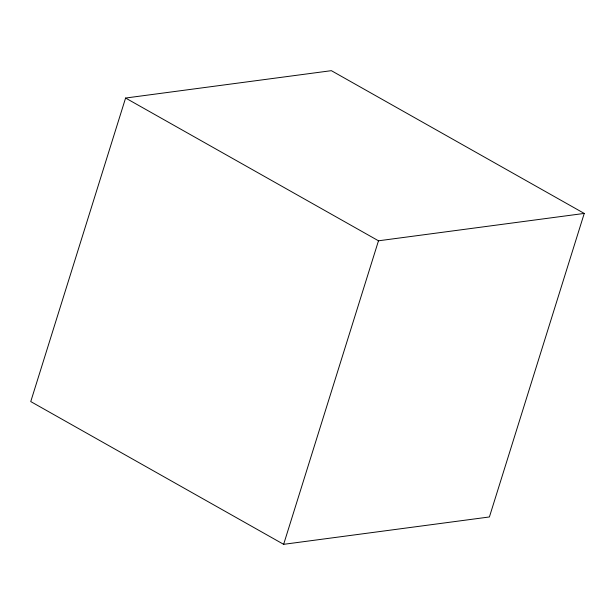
<?xml version="1.0" encoding="UTF-8"?>
<svg xmlns="http://www.w3.org/2000/svg" width="615" height="615" viewBox="0 0 615 615"><rect width="100%" height="100%" fill="white"/><g stroke="black" fill="none" stroke-linecap="round" stroke-linejoin="round"><path stroke-width="0.92" d="M125.591 98.039L30.75 401.572L283.638 544.329L489.409 516.961L584.25 213.428L331.362 70.671L125.591 98.039L378.486 240.796L584.25 213.428M283.638 544.329L378.486 240.796"/></g></svg>
